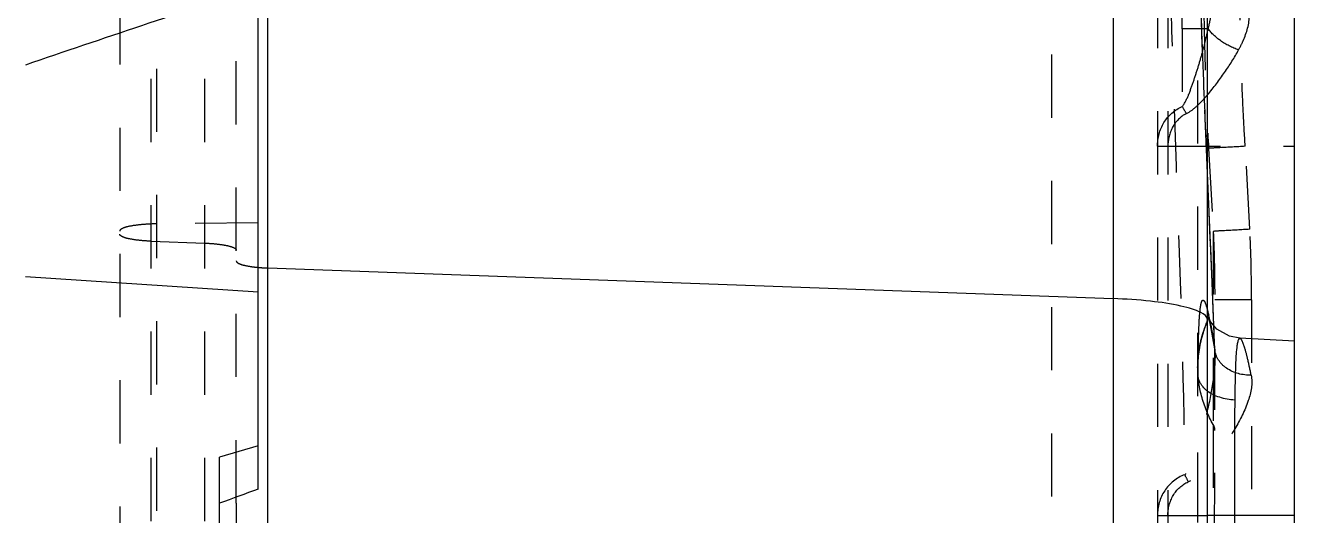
# Model space of a CAD drawing. Header units: millimetres. Extents: x 309 to 11345, y -1340 to 1318.
# Drawn here: x 10453.95 to 10486.8, y -396.92 to -384.23 of the extents above; entities that cross this region are included whole.
import ezdxf

# ---------------------------------------------------------------- set-up
doc = ezdxf.new("R2010")
doc.units = ezdxf.units.MM
doc.header["$LTSCALE"] = 16.335
doc.linetypes.add('HIDDEN', pattern=[0.2, 0.1, -0.1])
doc.layers.get('0').update_dxf_attribs({"linetype": 'CONTINUOUS'})
doc.layers.add('DEFAULT_2', color=8, linetype='HIDDEN')

msp = doc.modelspace()

# ---------------------------------------------------------------- linework, layer by layer
at = {"color": 7, "linetype": 'Continuous'}
for p, q in [((10482.11, -359.801), (10482.11, -644.179)), ((10484.551, -469.508), (10484.551, -362.762)), ((10459.972, -396.229), (10459.972, -368.281)), ((10486.804, -631.838), (10486.804, -372.142)), ((10460.219, -629.255), (10460.219, -374.725)), ((10484.672, -390.872), (10484.551, -388.06)), ((10460.219, -390.51), (10482.11, -391.302)), ((10459.972, -391.138), (10453.946, -390.74)), ((10484.715, -391.998), (10484.672, -390.872)), ((10484.62, -391.888), (10484.576, -391.806)), ((10484.714, -391.992), (10484.707, -391.801)), ((10486.804, -392.401), (10485.385, -392.327)), ((10459.972, -395.112), (10458.972, -395.403)), ((10458.972, -411.11), (10458.972, -395.403)), ((10459.406, -396.597), (10459.406, -411.287)), ((10486.804, -396.915), (10484.551, -396.916))]:
    msp.add_line(p, q, dxfattribs=at)
msp.add_lwpolyline([(10485.385, -392.327), (10485.121, -392.276), (10484.794, -392.089), (10484.62, -391.888)], dxfattribs=at)
for centre, radius, start, end in [((10639.938, -930.276), 575.878, 108.210377, 108.8427), ((10460.387, -385.821), 4.693, 265.4636, 267.9556), ((10478.154, -393.213), 6.594, 12.08, 12.9898), ((15150.999, -387.303), 4665.76, 180.118037, 180.556844)]:
    msp.add_arc(centre, radius, start, end, dxfattribs=at)
msp.add_ellipse((10724.096, -414.414), major_axis=(1700.375, 610.502), ratio=0.059413, start_param=1.705396, end_param=1.705991, dxfattribs=at)
msp.add_open_spline([(10484.707, -391.801), (10484.662, -390.59), (10484.604, -389.38), (10484.549, -388.169)], degree=3, dxfattribs=at)
for points, knots in [([(10484.551, -391.854), (10484.55, -391.767), (10484.374, -391.653), (10484.139, -391.566), (10483.701, -391.451), (10483.021, -391.354), (10482.432, -391.314), (10482.11, -391.302)], [0, 0, 0, 0, 0.101425, 0.192768, 0.311732, 0.621998, 1, 1, 1, 1]), ([(10484.547, -391.597), (10484.55, -391.607), (10484.561, -391.652), (10484.572, -391.696), (10484.58, -391.73)], [0, 0, 0, 0, 0.231369, 1, 1, 1, 1]), ([(10484.603, -391.833), (10484.612, -391.877), (10484.654, -392.079), (10484.691, -392.283), (10484.718, -392.442)], [0, 0, 0, 0, 0.21838, 1, 1, 1, 1]), ([(10485.32, -392.473), (10485.314, -392.505), (10485.29, -392.683), (10485.281, -392.863), (10485.275, -393.009)], [0, 0, 0, 0, 0.184382, 1, 1, 1, 1]), ([(10485.386, -392.327), (10485.369, -392.326), (10485.333, -392.387), (10485.327, -392.435), (10485.32, -392.473)], [0, 0, 0, 0, 0.307891, 1, 1, 1, 1]), ([(10485.275, -393.009), (10485.272, -393.075), (10485.262, -393.381), (10485.257, -393.686), (10485.254, -393.926)], [0, 0, 0, 0, 0.215215, 1, 1, 1, 1]), ([(10485.254, -393.926), (10485.122, -393.921), (10484.866, -393.875), (10484.626, -393.763), (10484.529, -393.683)], [0, 0, 0, 0, 0.512411, 1, 1, 1, 1]), ([(10485.254, -393.926), (10485.252, -394.147), (10485.245, -395.143), (10485.247, -396.139), (10485.248, -396.915)], [0, 0, 0, 0, 0.221387, 1, 1, 1, 1])]:
    msp.add_open_spline(points, degree=3, knots=knots, dxfattribs=at)
at = {"layer": 'DEFAULT_2', "color": 8, "linetype": 'HIDDEN'}
for p, q in [((10457.342, -349.418), (10457.342, -426.459)), ((10457.203, -426.459), (10457.203, -351.826)), ((10456.393, -367.279), (10456.389, -426.459)), ((10484.294, -369.322), (10484.294, -432.545)), ((10458.592, -426.459), (10458.592, -372.394)), ((10480.521, -631.649), (10480.521, -372.331)), ((10459.406, -396.597), (10459.406, -373.016)), ((10483.253, -376.654), (10483.253, -487.41)), ((10483.523, -376.654), (10483.523, -487.41)), ((10483.893, -384.321), (10483.893, -386.332)), ((10484.569, -384.322), (10483.893, -384.321)), ((10483.253, -387.363), (10486.804, -387.363)), ((10485.643, -389.51), (10485.526, -387.363)), ((10484.576, -387.416), (10484.695, -389.564)), ((10459.972, -389.344), (10457.342, -389.37)), ((10484.695, -389.564), (10484.694, -394.562)), ((10457.203, -389.818), (10458.592, -389.868)), ((10485.688, -391.332), (10484.735, -391.332)), ((10485.688, -391.332), (10485.684, -401.943)), ((10484.541, -391.898), (10484.551, -391.854)), ((10484.742, -392.685), (10484.715, -391.998)), ((10484.337, -392.581), (10484.342, -392.552)), ((10484.731, -392.521), (10484.726, -392.354)), ((10484.731, -392.521), (10484.742, -392.681)), ((10484.739, -392.648), (10484.742, -392.678)), ((10484.742, -392.681), (10484.742, -392.685)), ((10484.294, -393.071), (10484.302, -393.276)), ((10483.253, -396.915), (10484.551, -396.916))]:
    msp.add_line(p, q, dxfattribs=at)
for points in [[(10484.551, -388.06), (10484.408, -384.75), (10484.296, -379.866)], [(10484.576, -391.806), (10484.565, -391.782), (10484.569, -391.797), (10484.597, -391.903), (10484.636, -392.08), (10484.682, -392.316), (10484.731, -392.601), (10484.739, -392.647)]]:
    msp.add_lwpolyline(points, dxfattribs=at)
for centre, radius, start, end in [((10641.314, -378.719), 157.022, 180.41831, 182.04481), ((10472.081, -384.321), 11.813, 359.9969, 4.4352), ((10735.646, -375.599), 251.405, 181.98848, 182.25375), ((10471.798, -381.466), 13.087, 344.64, 347.397), ((10974.109, -365.987), 490.062, 182.28028, 182.59438), ((10481.108, -383.074), 4.537, 317.7767, 319.3756), ((10490.095, -382.727), 7.174, 210.1664, 211.8702), ((-26583.488, -382.373), 37068.225, 359.8151101, 359.9861527), ((10353.954, -396.685), 130.844, 1.897, 2.0554), ((10487.128, -393.073), 2.834, 170.0025, 179.9538), ((10456.432, -397.303), 28.7, 9.5912, 9.7524), ((10490.822, -392.545), 7.622, 205.7622, 207.3392)]:
    msp.add_arc(centre, radius, start, end, dxfattribs=at)
for points, knots in [([(10483.541, -379.872), (10483.554, -382.541), (10483.725, -387.87), (10483.933, -393.197), (10483.957, -395.858)], [0, 0, 0, 0, 0.500773, 1, 1, 1, 1]), ([(10484.673, -383.16), (10484.654, -383.005), (10484.622, -382.726), (10484.576, -382.354), (10484.545, -382.112), (10484.518, -381.961), (10484.509, -381.9), (10484.476, -381.806), (10484.452, -381.96), (10484.451, -382.091), (10484.441, -382.394), (10484.442, -382.766), (10484.444, -383.245), (10484.452, -383.803), (10484.464, -384.436), (10484.482, -385.128), (10484.515, -386.129), (10484.548, -386.897), (10484.576, -387.416)], [0, 0, 0, 0, 0.067669, 0.122015, 0.161489, 0.175411, 0.185377, 0.193499, 0.202689, 0.227709, 0.268386, 0.323945, 0.393066, 0.474332, 0.566262, 0.667057, 0.774534, 1, 1, 1, 1]), ([(10485.526, -387.363), (10485.506, -387.065), (10485.473, -386.48), (10485.437, -385.631), (10485.412, -384.847), (10485.398, -384.161), (10485.392, -383.661), (10485.393, -383.33), (10485.396, -383.137), (10485.401, -382.989), (10485.407, -382.875), (10485.415, -382.82), (10485.424, -382.778), (10485.433, -382.778)], [0, 0, 0, 0, 0.194896, 0.382561, 0.55554, 0.706905, 0.831285, 0.881765, 0.923601, 0.9564, 0.980039, 0.994457, 1, 1, 1, 1]), ([(10484.569, -384.322), (10484.59, -384.234), (10484.662, -383.902), (10484.698, -383.561), (10484.685, -383.312)], [0, 0, 0, 0, 0.265618, 1, 1, 1, 1]), ([(10485.355, -384.868), (10485.397, -384.791), (10485.538, -384.509), (10485.636, -384.192), (10485.631, -383.962)], [0, 0, 0, 0, 0.274462, 1, 1, 1, 1]), ([(10485.355, -384.868), (10485.188, -384.811), (10484.896, -384.665), (10484.652, -384.442), (10484.569, -384.322)], [0, 0, 0, 0, 0.547042, 1, 1, 1, 1]), ([(10483.893, -386.332), (10483.968, -386.243), (10484.071, -386.015), (10484.193, -385.666), (10484.312, -385.301), (10484.383, -385.056), (10484.417, -384.933)], [0, 0, 0, 0, 0.232619, 0.488915, 0.74445, 1, 1, 1, 1]), ([(10484.552, -386.028), (10484.709, -385.844), (10484.993, -385.467), (10485.246, -385.068), (10485.355, -384.868)], [0, 0, 0, 0, 0.514471, 1, 1, 1, 1]), ([(10483.253, -387.363), (10483.253, -387.151), (10483.364, -386.718), (10483.702, -386.417), (10483.893, -386.332)], [0, 0, 0, 0, 0.503043, 1, 1, 1, 1]), ([(10484.003, -386.514), (10484.095, -386.47), (10484.258, -386.343), (10484.4, -386.198), (10484.468, -386.123)], [0, 0, 0, 0, 0.501996, 1, 1, 1, 1]), ([(10484.003, -386.514), (10483.853, -386.588), (10483.602, -386.85), (10483.523, -387.192), (10483.523, -387.363)], [0, 0, 0, 0, 0.495092, 1, 1, 1, 1]), ([(10485.522, -387.363), (10485.305, -387.375), (10484.99, -387.395), (10484.675, -387.407), (10484.577, -387.416)], [0, 0, 0, 0, 0.687978, 1, 1, 1, 1]), ([(10457.342, -389.37), (10457.219, -389.371), (10456.995, -389.38), (10456.691, -389.42), (10456.505, -389.46), (10456.389, -389.523), (10456.389, -389.557)], [0, 0, 0, 0, 0.371061, 0.685087, 0.899523, 1, 1, 1, 1]), ([(10457.203, -389.818), (10457.095, -389.814), (10456.901, -389.802), (10456.642, -389.761), (10456.482, -389.722), (10456.389, -389.663), (10456.389, -389.634)], [0, 0, 0, 0, 0.377857, 0.688707, 0.898578, 1, 1, 1, 1]), ([(10485.643, -389.51), (10485.426, -389.522), (10485.111, -389.541), (10484.794, -389.555), (10484.695, -389.564)], [0, 0, 0, 0, 0.685925, 1, 1, 1, 1]), ([(10458.592, -389.868), (10458.7, -389.872), (10458.894, -389.884), (10459.153, -389.925), (10459.313, -389.964), (10459.406, -390.023), (10459.406, -390.052)], [0, 0, 0, 0, 0.377857, 0.688707, 0.898578, 1, 1, 1, 1]), ([(10459.406, -390.327), (10459.406, -390.356), (10459.499, -390.415), (10459.659, -390.453), (10459.918, -390.495), (10460.112, -390.506), (10460.219, -390.51)], [0, 0, 0, 0, 0.101422, 0.311293, 0.622143, 1, 1, 1, 1]), ([(10459.801, -390.475), (10459.818, -390.478), (10459.89, -390.487), (10459.961, -390.494), (10460.016, -390.499)], [0, 0, 0, 0, 0.23671, 1, 1, 1, 1]), ([(10484.322, -392.168), (10484.325, -392.098), (10484.335, -391.876), (10484.346, -391.654), (10484.37, -391.505)], [0, 0, 0, 0, 0.318444, 1, 1, 1, 1]), ([(10484.37, -391.505), (10484.374, -391.479), (10484.381, -391.433), (10484.398, -391.382), (10484.414, -391.344), (10484.448, -391.342), (10484.47, -391.377), (10484.51, -391.457), (10484.531, -391.537), (10484.547, -391.597)], [0, 0, 0, 0, 0.171695, 0.29097, 0.362167, 0.407553, 0.480026, 0.600911, 1, 1, 1, 1]), ([(10484.541, -391.898), (10484.501, -391.993), (10484.361, -392.369), (10484.294, -392.774), (10484.294, -393.071)], [0, 0, 0, 0, 0.259449, 1, 1, 1, 1]), ([(10484.342, -392.552), (10484.353, -392.497), (10484.401, -392.274), (10484.474, -392.056), (10484.541, -391.898)], [0, 0, 0, 0, 0.244645, 1, 1, 1, 1]), ([(10484.302, -393.276), (10484.303, -393.171), (10484.307, -392.802), (10484.313, -392.433), (10484.322, -392.168)], [0, 0, 0, 0, 0.282845, 1, 1, 1, 1]), ([(10485.679, -393.283), (10485.459, -393.288), (10485.129, -393.207), (10484.83, -392.921), (10484.755, -392.742), (10484.739, -392.649)], [0, 0, 0, 0, 0.540812, 0.767556, 1, 1, 1, 1]), ([(10485.679, -393.283), (10485.652, -393.147), (10485.602, -392.91), (10485.526, -392.612), (10485.465, -392.432), (10485.421, -392.349), (10485.396, -392.328), (10485.386, -392.327)], [0, 0, 0, 0, 0.411428, 0.718178, 0.913116, 0.968621, 1, 1, 1, 1]), ([(10484.742, -392.683), (10484.75, -392.938), (10484.699, -393.472), (10484.564, -394.138), (10484.423, -394.689), (10484.299, -395.107), (10484.158, -395.499), (10484.051, -395.766), (10483.958, -395.858)], [0, 0, 0, 0, 0.23134, 0.485437, 0.617142, 0.749308, 0.880709, 1, 1, 1, 1]), ([(10485.679, -393.283), (10485.722, -393.5), (10485.617, -394.007), (10485.325, -394.571), (10485.018, -395.052), (10484.747, -395.42), (10484.444, -395.772), (10484.198, -395.985), (10484.051, -396.045)], [0, 0, 0, 0, 0.199933, 0.443916, 0.577134, 0.715192, 0.856688, 1, 1, 1, 1]), ([(10484.295, -396.916), (10484.295, -396.587), (10484.295, -395.374), (10484.293, -394.16), (10484.302, -393.276)], [0, 0, 0, 0, 0.271081, 1, 1, 1, 1]), ([(10484.694, -394.562), (10484.567, -394.327), (10484.366, -393.843), (10484.294, -393.322), (10484.294, -393.071)], [0, 0, 0, 0, 0.515915, 1, 1, 1, 1]), ([(10484.529, -393.683), (10484.494, -393.655), (10484.381, -393.545), (10484.304, -393.389), (10484.302, -393.276)], [0, 0, 0, 0, 0.286246, 1, 1, 1, 1]), ([(10484.694, -394.562), (10484.693, -397.415), (10484.689, -408.862), (10484.679, -420.309), (10484.669, -428.904)], [0, 0, 0, 0, 0.24918, 1, 1, 1, 1]), ([(10483.958, -395.858), (10483.75, -395.934), (10483.377, -396.235), (10483.253, -396.692), (10483.253, -396.915)], [0, 0, 0, 0, 0.497181, 1, 1, 1, 1]), ([(10483.523, -396.915), (10483.523, -396.736), (10483.611, -396.376), (10483.889, -396.111), (10484.051, -396.045)], [0, 0, 0, 0, 0.505578, 1, 1, 1, 1])]:
    msp.add_open_spline(points, degree=3, knots=knots, dxfattribs=at)
for points in [[(10484.695, -389.564), (10484.725, -390.153), (10484.735, -390.742), (10484.735, -391.332)], [(10485.688, -391.332), (10485.688, -390.724), (10485.676, -390.116), (10485.643, -389.51)], [(10484.694, -394.562), (10484.719, -394.608), (10484.734, -394.662), (10484.734, -394.714)]]:
    msp.add_open_spline(points, degree=3, dxfattribs=at)

doc.saveas('drawing.dxf')
